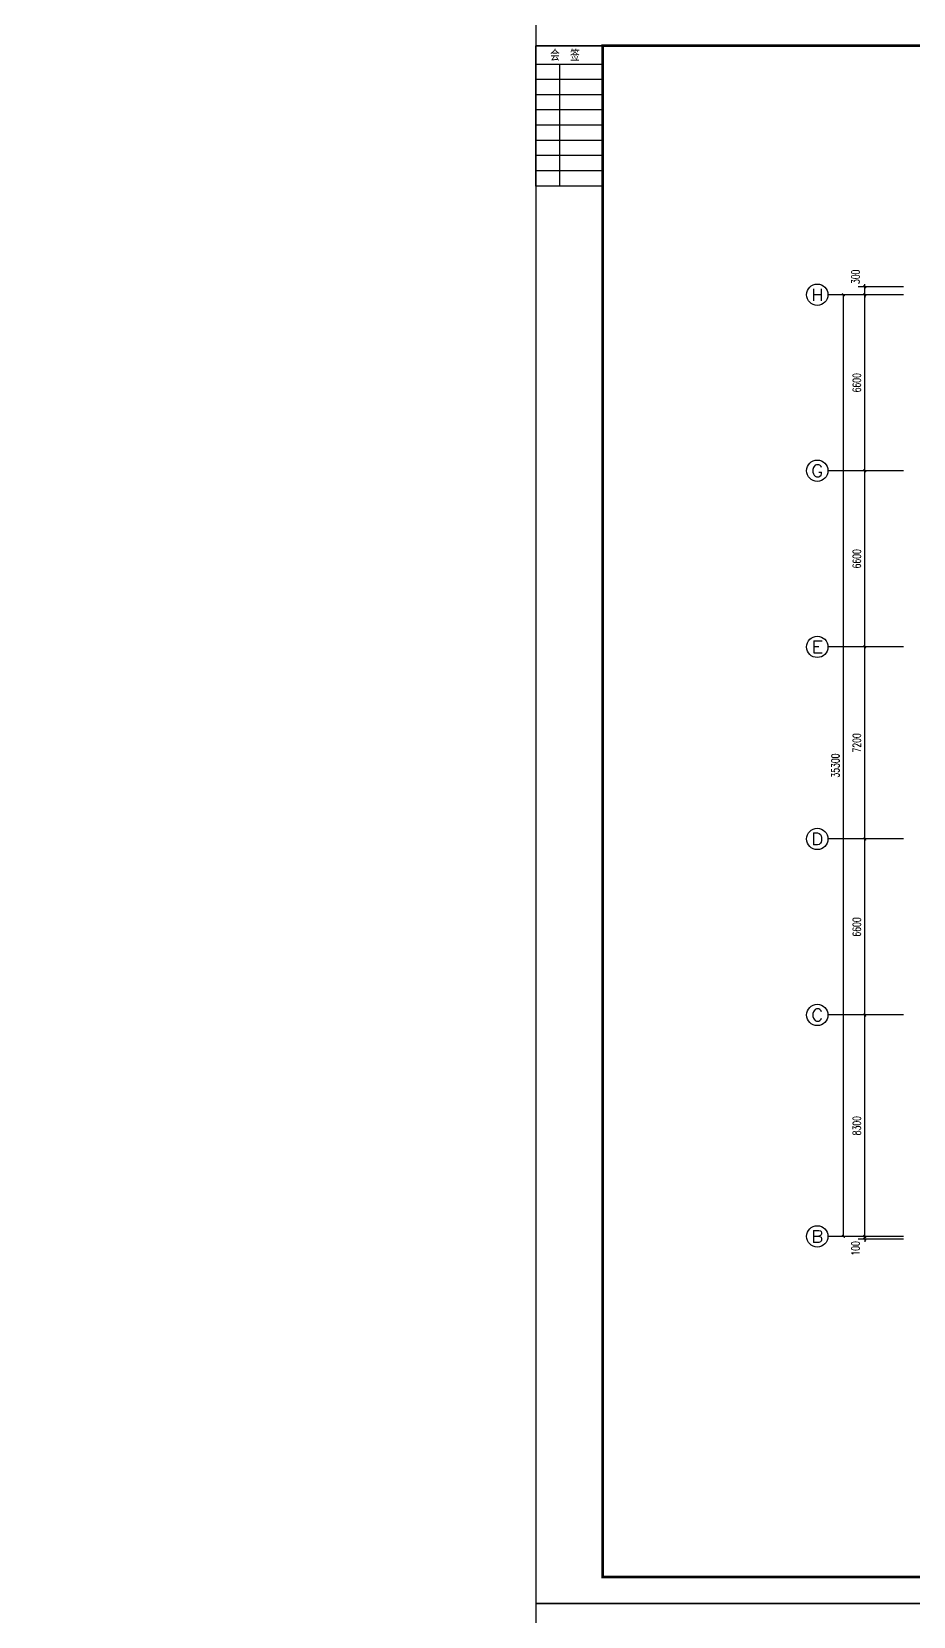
# Model space of a CAD drawing. Extents: x 2166032 to 5302137, y 581493 to 2416206.
# Drawn here: x 2295075 to 2328119, y 1092445 to 1151845 of the extents above; entities that cross this region are included whole.
import ezdxf
from ezdxf.enums import TextEntityAlignment as Align

# ---------------------------------------------------------------- set-up
doc = ezdxf.new("R2010")
doc.units = 0
doc.header["$LTSCALE"] = 1000
doc.header["$MEASUREMENT"] = 0
for name, color, linetype in [('AXIS', 3, 'Continuous'), ('AXIS_TEXT', 7, 'Continuous'), ('PUB_TITLE', 137, 'Continuous')]:
    doc.layers.add(name, color=color, linetype=linetype)
doc.styles.add('_TCH_AXIS', font='complex_.ttf')
doc.styles.add('COMPLEX', font='complex_.ttf')
doc.styles.add('DIM_FONT', font='simplex_.ttf', dxfattribs={"width": 0.7})
doc.styles.add('TSSD_REIN', font='tssdeng.shx', dxfattribs={"width": 0.7, "bigfont": 'tssdchn.shx'})
doc.dimstyles.new('DIMN', dxfattribs={"dimtxt": 300, "dimasz": 100, "dimexe": 250, "dimexo": 300, "dimgap": 150, "dimtad": 1, "dimdec": 0, "dimzin": 0, "dimdsep": 46, "dimtxsty": 'DIM_FONT', "dimblk": 'ARCHTICK', "dimcen": 0.09, "dimclrt": 7, "dimazin": 2, "dimtfac": 1, "dimtdec": 0, "dimtix": 1, "dimtmove": 2, "dimatfit": 3, "dimldrblk": 'ARCHTICK', "dimfxl": 1, "dimtolj": 1, "dimtzin": 0, "dimarcsym": 0})

# ---------------------------------------------------------------- blocks, each defined once
blk = doc.blocks.new('$会签栏$00000001')
at = {"layer": 'PUB_TITLE'}
for p, q in [((-52.6, 0), (-52.6, 25)), ((-46.9, 0), (-46.9, 25)), ((-41.2, 0), (-41.2, 25)), ((-35.5, 0), (-35.5, 25)), ((-29.8, 0), (-29.8, 25)), ((-24.1, 0), (-24.1, 25)), ((-18.4, 0), (-18.4, 25)), ((-12.7, 0), (-12.7, 25)), ((-7, 0), (-7, 25)), ((0, 0), (0, 25)), ((-52.6, 16), (-7, 16))]:
    blk.add_line(p, q, dxfattribs=at)
blk.add_lwpolyline([(0, 25), (0, 0), (-52.6, 0), (-52.6, 25)], close=True, dxfattribs=at)
at = {"layer": 'PUB_TITLE', "color": 0, "style": 'TSSD_REIN', "width": 0.75}
blk.add_text('会  签', height=4.219, rotation=270, dxfattribs=at).set_placement((-5.71, 19.67))
blk = doc.blocks.new('_ArchTick')
at = {"color": 0, "linetype": 'ByBlock', "const_width": 0.4}
blk.add_lwpolyline([(-0.5, -0.5), (0.5, 0.5)], dxfattribs=at)
blk = doc.blocks.new('*D2318')
at = {"layer": 'AXIS', "color": 0, "lineweight": -2}
for p, q in [((2327757, 1106685), (2326049, 1106685)), ((2326299, 1106685), (2326299, 1106785)), ((2326299, 1106585), (2326299, 1106685)), ((2327757, 1106585), (2326049, 1106585)), ((2326299, 1106585), (2326299, 1106485))]:
    blk.add_line(p, q, dxfattribs=at)
at = {"layer": 'Defpoints', "color": 0}
for p in [(2326299, 1106685), (2328057, 1106685), (2328057, 1106585)]:
    blk.add_point(p, dxfattribs=at)
at = {"layer": 'AXIS', "color": 0, "lineweight": -2, "xscale": 100, "yscale": 100, "zscale": 100}
for p, rotation in [((2326299, 1106685), 270), ((2326299, 1106585), 90)]:
    blk.add_blockref('_ArchTick', p, dxfattribs=dict(at, rotation=rotation))
at = {"layer": 'AXIS', "color": 7, "insert": (2325954, 1106235), "char_height": 300, "attachment_point": 5, "rotation": 90, "style": 'DIM_FONT'}
blk.add_mtext('\\A1;100', dxfattribs=at)
blk = doc.blocks.new('*D2319')
at = {"layer": 'AXIS', "color": 0, "lineweight": -2}
for p, q in [((2327757, 1114985), (2326049, 1114985)), ((2326299, 1106685), (2326299, 1114985)), ((2327757, 1106685), (2326049, 1106685))]:
    blk.add_line(p, q, dxfattribs=at)
at = {"layer": 'Defpoints', "color": 0}
for p in [(2326299, 1114985), (2328057, 1114985), (2328057, 1106685)]:
    blk.add_point(p, dxfattribs=at)
at = {"layer": 'AXIS', "color": 0, "lineweight": -2, "xscale": 100, "yscale": 100, "zscale": 100}
for p, rotation in [((2326299, 1114985), 90), ((2326299, 1106685), 270)]:
    blk.add_blockref('_ArchTick', p, dxfattribs=dict(at, rotation=rotation))
at = {"layer": 'AXIS', "color": 7, "insert": (2325998, 1110835), "char_height": 300, "attachment_point": 5, "rotation": 90, "style": 'DIM_FONT'}
blk.add_mtext('\\A1;8300', dxfattribs=at)
blk = doc.blocks.new('*D2320')
at = {"layer": 'AXIS', "color": 0, "lineweight": -2}
for p, q in [((2327757, 1121585), (2326049, 1121585)), ((2326299, 1114985), (2326299, 1121585)), ((2327757, 1114985), (2326049, 1114985))]:
    blk.add_line(p, q, dxfattribs=at)
at = {"layer": 'Defpoints', "color": 0}
for p in [(2326299, 1121585), (2328057, 1121585), (2328057, 1114985)]:
    blk.add_point(p, dxfattribs=at)
at = {"layer": 'AXIS', "color": 0, "lineweight": -2, "xscale": 100, "yscale": 100, "zscale": 100}
for p, rotation in [((2326299, 1121585), 90), ((2326299, 1114985), 270)]:
    blk.add_blockref('_ArchTick', p, dxfattribs=dict(at, rotation=rotation))
at = {"layer": 'AXIS', "color": 7, "insert": (2325998, 1118285), "char_height": 300, "attachment_point": 5, "rotation": 90, "style": 'DIM_FONT'}
blk.add_mtext('\\A1;6600', dxfattribs=at)
blk = doc.blocks.new('*D2321')
at = {"layer": 'AXIS', "color": 0, "lineweight": -2}
for p, q in [((2327757, 1128785), (2326049, 1128785)), ((2326299, 1121585), (2326299, 1128785)), ((2327757, 1121585), (2326049, 1121585))]:
    blk.add_line(p, q, dxfattribs=at)
at = {"layer": 'Defpoints', "color": 0}
for p in [(2326299, 1128785), (2328057, 1128785), (2328057, 1121585)]:
    blk.add_point(p, dxfattribs=at)
at = {"layer": 'AXIS', "color": 0, "lineweight": -2, "xscale": 100, "yscale": 100, "zscale": 100}
for p, rotation in [((2326299, 1128785), 90), ((2326299, 1121585), 270)]:
    blk.add_blockref('_ArchTick', p, dxfattribs=dict(at, rotation=rotation))
at = {"layer": 'AXIS', "color": 7, "insert": (2325998, 1125185), "char_height": 300, "attachment_point": 5, "rotation": 90, "style": 'DIM_FONT'}
blk.add_mtext('\\A1;7200', dxfattribs=at)
blk = doc.blocks.new('*D2322')
at = {"layer": 'AXIS', "color": 0, "lineweight": -2}
for p, q in [((2327757, 1135385), (2326049, 1135385)), ((2326299, 1128785), (2326299, 1135385)), ((2327757, 1128785), (2326049, 1128785))]:
    blk.add_line(p, q, dxfattribs=at)
at = {"layer": 'Defpoints', "color": 0}
for p in [(2326299, 1135385), (2328057, 1135385), (2328057, 1128785)]:
    blk.add_point(p, dxfattribs=at)
at = {"layer": 'AXIS', "color": 0, "lineweight": -2, "xscale": 100, "yscale": 100, "zscale": 100}
for p, rotation in [((2326299, 1135385), 90), ((2326299, 1128785), 270)]:
    blk.add_blockref('_ArchTick', p, dxfattribs=dict(at, rotation=rotation))
at = {"layer": 'AXIS', "color": 7, "insert": (2325998, 1132085), "char_height": 300, "attachment_point": 5, "rotation": 90, "style": 'DIM_FONT'}
blk.add_mtext('\\A1;6600', dxfattribs=at)
blk = doc.blocks.new('*D2323')
at = {"layer": 'AXIS', "color": 0, "lineweight": -2}
for p, q in [((2327757, 1141985), (2326049, 1141985)), ((2326299, 1135385), (2326299, 1141985)), ((2327757, 1135385), (2326049, 1135385))]:
    blk.add_line(p, q, dxfattribs=at)
at = {"layer": 'Defpoints', "color": 0}
for p in [(2326299, 1141985), (2328057, 1141985), (2328057, 1135385)]:
    blk.add_point(p, dxfattribs=at)
at = {"layer": 'AXIS', "color": 0, "lineweight": -2, "xscale": 100, "yscale": 100, "zscale": 100}
for p, rotation in [((2326299, 1141985), 90), ((2326299, 1135385), 270)]:
    blk.add_blockref('_ArchTick', p, dxfattribs=dict(at, rotation=rotation))
at = {"layer": 'AXIS', "color": 7, "insert": (2325998, 1138685), "char_height": 300, "attachment_point": 5, "rotation": 90, "style": 'DIM_FONT'}
blk.add_mtext('\\A1;6600', dxfattribs=at)
blk = doc.blocks.new('*D2324')
at = {"layer": 'AXIS', "color": 0, "lineweight": -2}
for p, q in [((2327757, 1142285), (2326049, 1142285)), ((2326299, 1142285), (2326299, 1142385)), ((2326299, 1141985), (2326299, 1142285)), ((2327757, 1141985), (2326049, 1141985)), ((2326299, 1141985), (2326299, 1141885))]:
    blk.add_line(p, q, dxfattribs=at)
at = {"layer": 'Defpoints', "color": 0}
for p in [(2326299, 1142285), (2328057, 1142285), (2328057, 1141985)]:
    blk.add_point(p, dxfattribs=at)
at = {"layer": 'AXIS', "color": 0, "lineweight": -2, "xscale": 100, "yscale": 100, "zscale": 100}
for p, rotation in [((2326299, 1142285), 270), ((2326299, 1141985), 90)]:
    blk.add_blockref('_ArchTick', p, dxfattribs=dict(at, rotation=rotation))
at = {"layer": 'AXIS', "color": 7, "insert": (2325954, 1142655), "char_height": 300, "attachment_point": 5, "rotation": 90, "style": 'DIM_FONT'}
blk.add_mtext('\\A1;300', dxfattribs=at)
blk = doc.blocks.new('*D2325')
at = {"layer": 'AXIS', "color": 0, "lineweight": -2}
for p, q in [((2327457, 1141985), (2325249, 1141985)), ((2325499, 1106685), (2325499, 1141985)), ((2327457, 1106685), (2325249, 1106685))]:
    blk.add_line(p, q, dxfattribs=at)
at = {"layer": 'Defpoints', "color": 0}
for p in [(2325499, 1141985), (2327757, 1141985), (2327757, 1106685)]:
    blk.add_point(p, dxfattribs=at)
at = {"layer": 'AXIS', "color": 0, "lineweight": -2, "xscale": 100, "yscale": 100, "zscale": 100}
for p, rotation in [((2325499, 1141985), 90), ((2325499, 1106685), 270)]:
    blk.add_blockref('_ArchTick', p, dxfattribs=dict(at, rotation=rotation))
at = {"layer": 'AXIS', "color": 7, "insert": (2325198, 1124335), "char_height": 300, "attachment_point": 5, "rotation": 90, "style": 'DIM_FONT'}
blk.add_mtext('\\A1;35300', dxfattribs=at)
blk = doc.blocks.new('_AXISO')
blk.add_circle((0, 0), 0.5)
at = {"layer": 'AXIS_TEXT', "style": 'COMPLEX', "width": 1.171875}
blk.add_attdef('A', text='', height=0.56, dxfattribs=at).set_placement((-0.25, -0.28), (0.25, -0.28), align=Align.FIT)

msp = doc.modelspace()

# ---------------------------------------------------------------- linework, layer by layer
msp.add_circle((2604640.5, 1020101.3), 438608.5)
at = {"layer": 'AXIS'}
for p, q in [((2327456.8, 1141985.1), (2324920.5, 1141985.1)), ((2327456.8, 1135385.1), (2324920.5, 1135385.1)), ((2327456.8, 1128785.1), (2324920.5, 1128785.1)), ((2327456.8, 1121585.1), (2324920.5, 1121585.1)), ((2327456.8, 1114985.1), (2324920.5, 1114985.1)), ((2327456.8, 1106685.1), (2324920.5, 1106685.1))]:
    msp.add_line(p, q, dxfattribs=at)
at = {"layer": 'PUB_TITLE'}
for points in [[(2313973.2, 1092919.6), (2419073.2, 1092919.6), (2419073.2, 1152319.6), (2313973.2, 1152319.6)], [(2313973.2, 1033519.6), (2419073.2, 1033519.6), (2419073.2, 1092919.6), (2313973.2, 1092919.6)]]:
    msp.add_lwpolyline(points, close=True, dxfattribs=at)
at = {"layer": 'PUB_TITLE', "const_width": 100}
msp.add_lwpolyline([(2316473.2, 1093919.6), (2418073.2, 1093919.6), (2418073.2, 1151319.6), (2316473.2, 1151319.6)], close=True, dxfattribs=at)

# ---------------------------------------------------------------- block references
at = {"layer": 'AXIS'}
ref = msp.add_blockref('_AXISO', (2324520.5, 1141985.1), dxfattribs=dict(at, xscale=800, yscale=800, zscale=800))
ref.add_attrib('A', 'H', dxfattribs={"layer": 'AXIS_TEXT', "height": 452.5, "style": '_TCH_AXIS', "width": 0.877353}).set_placement((2324294.2, 1141758.8), (2324746.8, 1141758.8), align=Align.FIT)
ref = msp.add_blockref('_AXISO', (2324520.5, 1135385.1), dxfattribs=dict(at, xscale=800, yscale=800, zscale=800))
ref.add_attrib('A', 'G', dxfattribs={"layer": 'AXIS_TEXT', "height": 452.5, "style": '_TCH_AXIS', "width": 0.914932}).set_placement((2324294.2, 1135158.8), (2324746.8, 1135158.8), align=Align.FIT)
ref = msp.add_blockref('_AXISO', (2324520.5, 1128785.1), dxfattribs=dict(at, xscale=800, yscale=800, zscale=800))
ref.add_attrib('A', 'E', dxfattribs={"layer": 'AXIS_TEXT', "height": 452.5, "style": '_TCH_AXIS'}).set_placement((2324294.2, 1128558.8), (2324746.8, 1128558.8), align=Align.FIT)
ref = msp.add_blockref('_AXISO', (2324520.5, 1121585.1), dxfattribs=dict(at, xscale=800, yscale=800, zscale=800))
ref.add_attrib('A', 'D', dxfattribs={"layer": 'AXIS_TEXT', "height": 452.5, "style": '_TCH_AXIS', "width": 0.95528}).set_placement((2324294.2, 1121358.8), (2324746.8, 1121358.8), align=Align.FIT)
ref = msp.add_blockref('_AXISO', (2324520.5, 1114985.1), dxfattribs=dict(at, xscale=800, yscale=800, zscale=800))
ref.add_attrib('A', 'C', dxfattribs={"layer": 'AXIS_TEXT', "height": 452.5, "style": '_TCH_AXIS'}).set_placement((2324294.2, 1114758.8), (2324746.8, 1114758.8), align=Align.FIT)
ref = msp.add_blockref('_AXISO', (2324520.5, 1106685.1), dxfattribs=dict(at, xscale=800, yscale=800, zscale=800))
ref.add_attrib('A', 'B', dxfattribs={"layer": 'AXIS_TEXT', "height": 452.5, "style": '_TCH_AXIS', "width": 0.95528}).set_placement((2324294.2, 1106458.8), (2324746.8, 1106458.8), align=Align.FIT)
at = {"layer": 'PUB_TITLE', "xscale": 100, "yscale": 100, "zscale": 100, "rotation": 90}
msp.add_blockref('$会签栏$00000001', (2316473.2, 1151319.6), dxfattribs=at)

# ---------------------------------------------------------------- dimensions: what is measured, and where the dimension line sits
at = {"layer": 'AXIS'}
for base, p1, p2, picture, middle in [((2326299.1, 1142285.1), (2328056.8, 1141985.1), (2328056.8, 1142285.1), '*D2324', (2325954.1, 1142655.1)), ((2326299.1, 1106685.1), (2328056.8, 1106585.1), (2328056.8, 1106685.1), '*D2318', (2325954.1, 1106235.1))]:
    dim = msp.add_linear_dim(base=base, p1=p1, p2=p2, angle=90, dimstyle='DIMN', dxfattribs=at)
    dim.commit()
    dim.dimension.update_dxf_attribs({"geometry": picture, "text_midpoint": middle, "dimtype": 161})
for p1, p2, distance, picture, middle in [((2327756.8, 1106685.1), (2327756.8, 1141985.1), 2257.7, '*D2325', (2325197.7, 1124335.1)), ((2328056.8, 1135385.1), (2328056.8, 1141985.1), 1757.7, '*D2323', (2325997.7, 1138685.1)), ((2328056.8, 1128785.1), (2328056.8, 1135385.1), 1757.7, '*D2322', (2325997.7, 1132085.1)), ((2328056.8, 1121585.1), (2328056.8, 1128785.1), 1757.7, '*D2321', (2325997.7, 1125185.1)), ((2328056.8, 1114985.1), (2328056.8, 1121585.1), 1757.7, '*D2320', (2325997.7, 1118285.1)), ((2328056.8, 1106685.1), (2328056.8, 1114985.1), 1757.7, '*D2319', (2325997.7, 1110835.1))]:
    dim = msp.add_aligned_dim(p1=p1, p2=p2, distance=distance, dimstyle='DIMN', dxfattribs=at)
    dim.commit()
    dim.dimension.update_dxf_attribs({"geometry": picture, "text_midpoint": middle})

doc.saveas('drawing.dxf')
